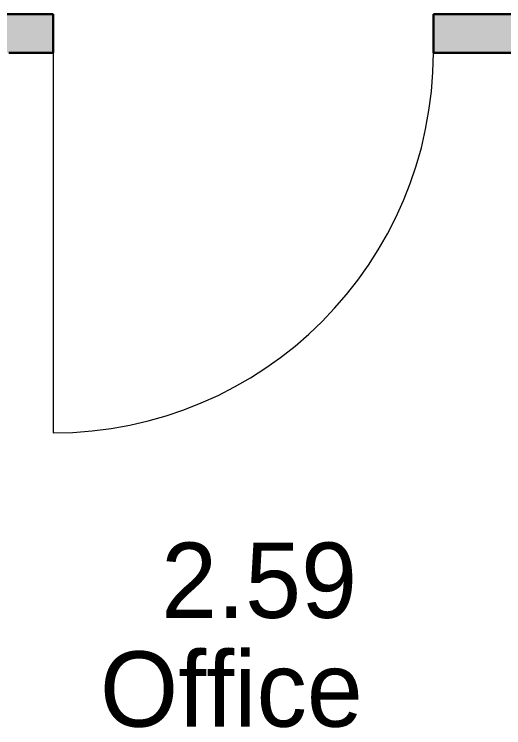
# Model space of a CAD drawing. Header units: millimetres. Extents: x 155927 to 295199, y -4084 to 97293.
# Drawn here: x 164867 to 166167, y 11712 to 13608 of the extents above; entities that cross this region are included whole.
import ezdxf

# ---------------------------------------------------------------- set-up
doc = ezdxf.new("R2010")
doc.units = ezdxf.units.MM
doc.header["$MEASUREMENT"] = 0
for name, color, linetype, lineweight in [('A-AREA-IDEN', 7, 'CONTINUOUS', 9), ('A-DOOR', 4, 'CONTINUOUS', 9), ('A-WALL-PATT', 7, 'CONTINUOUS', 9), ('I-WALL', 7, 'CONTINUOUS', 9)]:
    doc.layers.add(name, color=color, linetype=linetype, lineweight=lineweight)
doc.styles.add('Century Gothic', font='GOTHIC.TTF', dxfattribs={"height": 200})

msp = doc.modelspace()

# ---------------------------------------------------------------- hatches: boundary and pattern name
at = {"layer": 'A-WALL-PATT'}
h = msp.add_hatch(color=256, dxfattribs=at)
h.paths.add_polyline_path([(164970.3, 13505.6), (164970.3, 13607.6), (163280.3, 13607.6), (163280.3, 13505.6), (164940.9, 13505.6)], flags=0)
h.paths.add_polyline_path([(162270.3, 13505.6), (162270.3, 13607.6), (162152.8, 13607.6), (162152.8, 13505.6)], flags=0)
h.paths.add_polyline_path([(170150.8, 13505.6), (170150.8, 13607.6), (168728.3, 13607.6), (168728.3, 13505.6), (169743.6, 13505.6)], flags=0)
h.paths.add_polyline_path([(167718.3, 13505.6), (167718.3, 13607.6), (165980.3, 13607.6), (165980.3, 13505.6), (167600.8, 13505.6)], flags=0)

# ---------------------------------------------------------------- linework, layer by layer
at = {"layer": 'A-DOOR'}
msp.add_line((164970.3, 13505.6), (164970.3, 12495.6), dxfattribs=at)
msp.add_arc((164970.3, 13505.6), 1010, 270, 0, dxfattribs=at)
at = {"layer": 'I-WALL', "lineweight": 30}
for p, q in [((164970.3, 13607.6), (163280.3, 13607.6)), ((164970.3, 13505.6), (164970.3, 13607.6)), ((167718.3, 13607.6), (165980.3, 13607.6)), ((165980.3, 13607.6), (165980.3, 13505.6)), ((164852.8, 13505.6), (164970.3, 13505.6)), ((165980.3, 13505.6), (167498.8, 13505.6))]:
    msp.add_line(p, q, dxfattribs=at)

# ---------------------------------------------------------------- texts
at = {"layer": 'A-AREA-IDEN', "style": 'Century Gothic'}
for s, p in [('2.59', (165257.1, 12004.1)), ('Office', (165094.4, 11715.1))]:
    msp.add_text(s, height=200, dxfattribs=at).set_placement(p)

doc.saveas('drawing.dxf')
